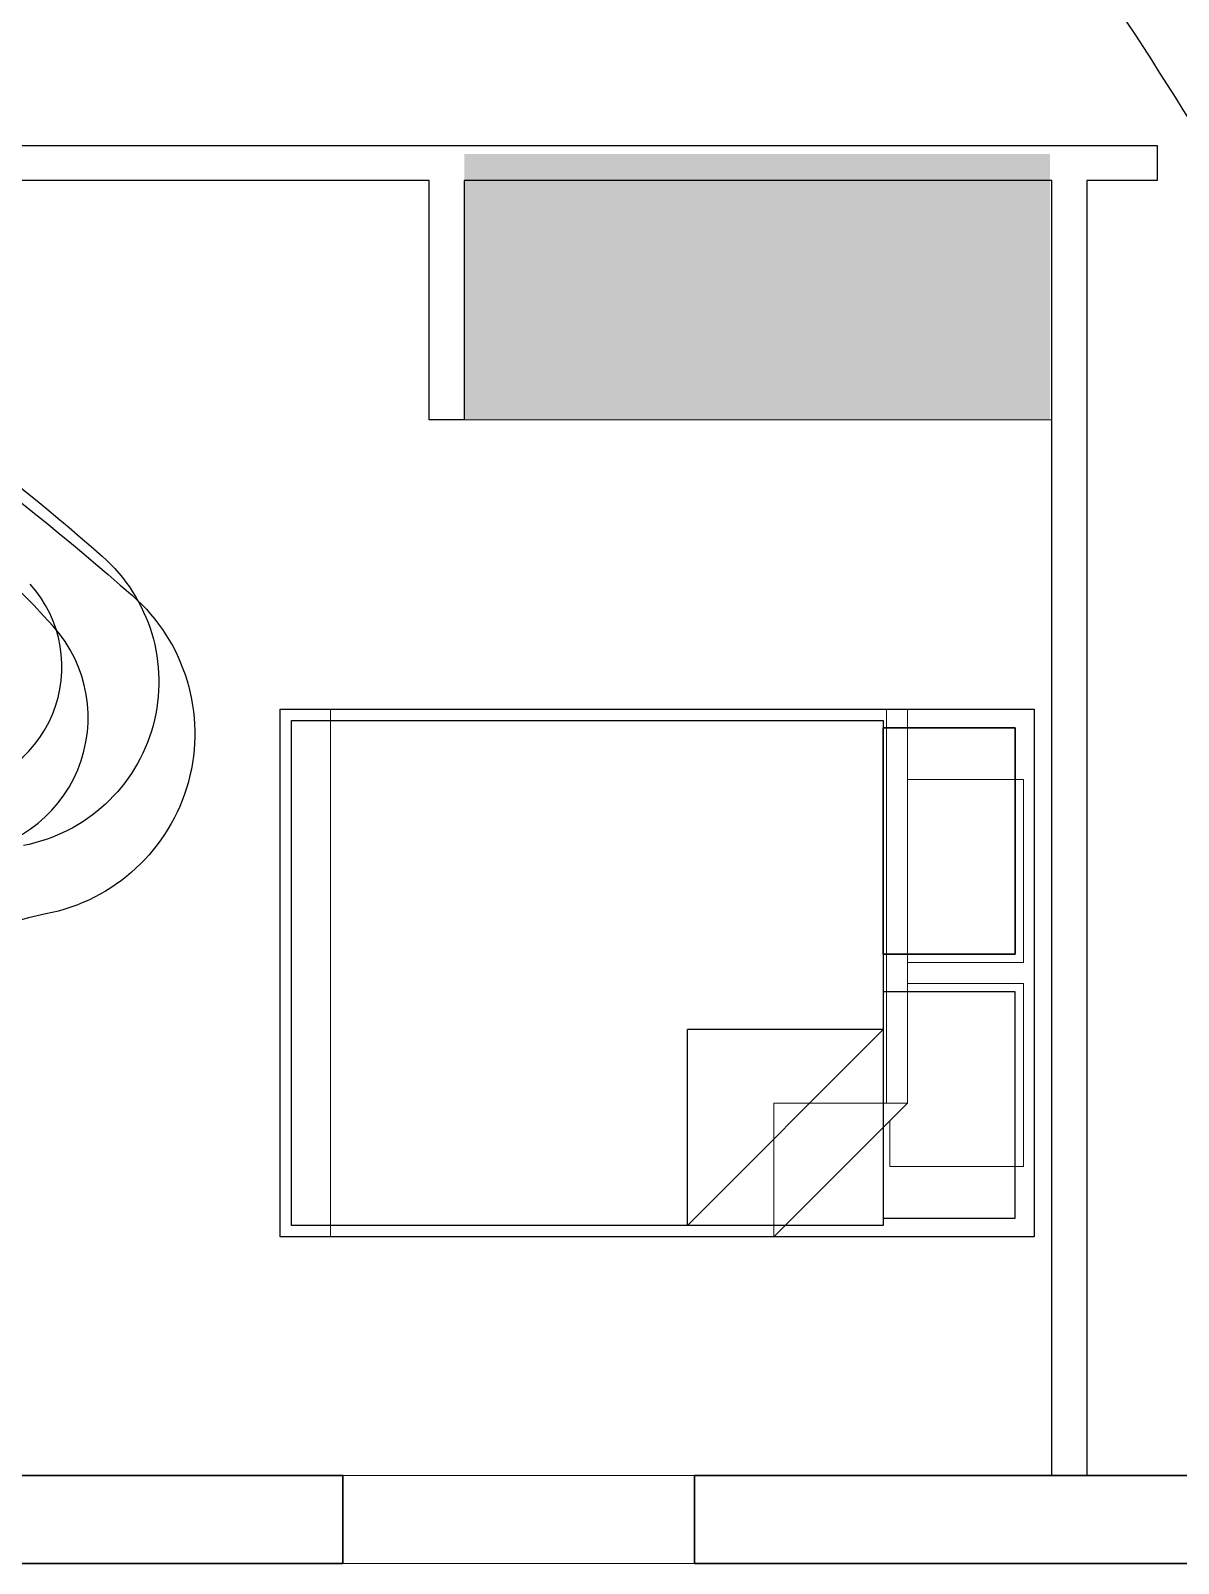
# Model space of a CAD drawing. Header units: millimetres. Extents: x 186.2 to 198.2, y 175.9 to 183.5.
# Drawn here: x 192.214 to 195.477, y 175.856 to 180.213 of the extents above; entities that cross this region are included whole.
import ezdxf

# ---------------------------------------------------------------- set-up
doc = ezdxf.new("R2010")
doc.units = ezdxf.units.MM
doc.linetypes.add('AUSGEZOGEN', pattern=[0])
for name, color, linetype, lineweight in [('ladrilloVisto', 18, 'Continuous', 30), ('Muebles', 6, 'Continuous', 20), ('Ventanas', 3, 'Continuous', 5)]:
    doc.layers.add(name, color=color, linetype=linetype, lineweight=lineweight)
doc.layers.add('tabiqueInterior', color=18, linetype='Continuous')
doc.layers.add('trayectorias', color=18, linetype='Continuous')

# ---------------------------------------------------------------- blocks, each defined once
blk = doc.blocks.new('ventana 1.00')
for p, q in [((0, -0.075), (0, 0.175)), ((0, 0.175), (1, 0.175)), ((1, -0.075), (1, 0.175)), ((1, -0.075), (0, -0.075))]:
    blk.add_line(p, q)
blk = doc.blocks.new('Bed - Queen')
at = {"linetype": 'Continuous'}
for p, q in [((0, -80.00003), (0, 0)), ((0, 0), (59.99999, 0)), ((59.99999, 0), (59.99999, -80.00003)), ((7.99999, -1.2), (28.79998, -1.2)), ((7.99999, -14.4), (7.99999, -1.2)), ((28.79998, -1.2), (28.79998, -14.4)), ((31.19999, -1.2), (51.99999, -1.2)), ((31.19999, -14.4), (31.19999, -1.2)), ((51.99999, -1.2), (51.99999, -16.4)), ((0, -14.4), (44.8, -14.4)), ((59.99999, -29.6), (44.8, -14.4)), ((44.8, -14.4), (44.8, -29.6)), ((44.8, -16.8), (0, -16.8)), ((51.99999, -16.4), (46.79936, -16.4)), ((44.8, -29.6), (59.99999, -29.6)), ((59.99999, -80.00003), (0, -80.00003))]:
    blk.add_line(p, q, dxfattribs=at)
blk = doc.blocks.new('armarioEmpotrado')
at = {"layer": 'Muebles'}
blk.add_line((188.8983, 176.5586), (188.8983, 178.2286), dxfattribs=at)
at = {"layer": 'Muebles', "ltscale": 0.01}
for p, q in [((188.8983, 178.2286), (189.5783, 178.2286)), ((189.5783, 178.2286), (189.5783, 176.5586)), ((189.5783, 176.5586), (188.8983, 176.5586))]:
    blk.add_line(p, q, dxfattribs=at)
blk = doc.blocks.new('S-3d12a6')
at = {"color": 23}
for points in [[(20, 0, -780), (0, 0, -780), (20, -420, -780), (0, -420, -780)], [(0, 0, 380), (0, -420, 380), (450, 0, 380), (450, -420, 380)], [(0, 0, -800), (0, -420, -800), (450, 0, -800), (450, -420, -800)], [(20, 0, -780), (20, -20, -780), (430, 0, -780), (430, -20, -780)], [(450, 0, -780), (430, 0, -780), (450, -420, -780), (430, -420, -780)], [(20, -20), (20, -420), (430, -20), (430, -420)], [(20, -20, -400), (20, -420, -400), (430, -20, -400), (430, -420, -400)]]:
    blk.add_trace(points, dxfattribs=at)
blk = doc.blocks.new('3d_letto140_3')
at = {"color": 1}
for p, q in [((2487.7772, 194.0202, 0.6993), (2489.1772, 194.0202, 0.6993)), ((2487.7772, 192.0202, 0.6993), (2487.7772, 194.0202, 0.6993)), ((2487.7772, 194.0202, 0.9493), (2489.1772, 194.0202, 0.9493)), ((2487.7772, 192.0202, 0.9493), (2487.7772, 194.0202, 0.9493)), ((2489.1772, 194.0202, 0.6993), (2489.1772, 192.0202, 0.6993)), ((2489.1772, 194.0202, 0.9493), (2489.1772, 192.0202, 0.9493)), ((2489.1772, 192.0202, 0.6993), (2487.7772, 192.0202, 0.6993)), ((2489.1772, 192.0202, 0.9493), (2487.7772, 192.0202, 0.9493))]:
    blk.add_line(p, q, dxfattribs=at)
at = {"color": 5}
for p, q in [((2488.4272, 193.9702, 1.0993), (2487.8272, 193.9702, 1.0993)), ((2487.8272, 193.9702, 1.0993), (2487.8272, 193.6202, 1.0993)), ((2488.4272, 193.6202, 1.0993), (2488.4272, 193.9702, 1.0993)), ((2488.5272, 193.9702, 1.0993), (2488.5272, 193.6202, 1.0993)), ((2489.1272, 193.9702, 1.0993), (2488.5272, 193.9702, 1.0993)), ((2489.1272, 193.6202, 1.0993), (2489.1272, 193.9702, 1.0993)), ((2487.8272, 193.6202, 1.0993), (2488.4272, 193.6202, 1.0993)), ((2488.5272, 193.6202, 1.0993), (2489.1272, 193.6202, 1.0993))]:
    blk.add_line(p, q, dxfattribs=at)
at = {"color": 2}
for p, q in [((2487.8072, 193.6202, 1.0993), (2489.1472, 193.6202, 1.0993)), ((2487.8072, 192.0502, 1.0993), (2487.8072, 193.6202, 1.0993)), ((2488.6272, 193.6202, 1.2003), (2489.1472, 193.1002, 1.2003)), ((2488.6272, 193.6202, 1.2003), (2488.6272, 193.1002, 1.2003)), ((2489.1472, 193.6202, 1.0993), (2489.1472, 192.0502, 1.0993)), ((2489.1472, 193.1002, 1.2003), (2488.6272, 193.1002, 1.2003)), ((2489.1472, 192.0502, 1.0993), (2487.8072, 192.0502, 1.0993))]:
    blk.add_line(p, q, dxfattribs=at)
at = {"color": 1, "linetype": 'AUSGEZOGEN'}
blk.add_3dface([(2487.7772, 194.0202, 1.0993), (2489.1772, 194.0202, 1.0993), (2489.1772, 192.0202, 1.0993), (2487.7772, 192.0202, 1.0993)], dxfattribs=at)
at = {"color": 5, "linetype": 'AUSGEZOGEN'}
for points in [[(2487.8272, 193.6202, 1.1743), (2487.8272, 193.9702, 1.1743), (2488.4272, 193.9702, 1.1743), (2488.4272, 193.6202, 1.1743)], [(2488.5272, 193.6202, 1.1743), (2489.1272, 193.6202, 1.1743), (2489.1272, 193.9702, 1.1743), (2488.5272, 193.9702, 1.1743)]]:
    blk.add_3dface(points, dxfattribs=at)
at = {"color": 2, "linetype": 'AUSGEZOGEN'}
blk.add_3dface([(2487.8072, 193.6202, 1.1993), (2489.1472, 193.6202, 1.1993), (2489.1472, 192.0502, 1.1993), (2487.8072, 192.0502, 1.1993)], dxfattribs=at)

msp = doc.modelspace()

# ---------------------------------------------------------------- linework, layer by layer
at = {"layer": 'ladrilloVisto'}
for points in [[(198.2264, 175.8563), (194.1014, 175.8563), (194.1014, 176.1063), (197.9764, 176.1063), (197.9764, 177.3063), (198.2264, 177.3063), (198.2264, 175.8563)], [(191.1864, 176.1063), (193.1014, 176.1063), (193.1014, 175.8563), (191.1864, 175.8563), (191.1864, 176.1063)]]:
    msp.add_lwpolyline(points, dxfattribs=at)
at = {"layer": 'tabiqueInterior', "ltscale": 0.01}
msp.add_lwpolyline([(193.4464, 179.1063), (193.3464, 179.1063), (193.3464, 179.7863), (191.9651, 179.7863), (191.9651, 179.5863), (191.8651, 179.5863), (191.8651, 179.8863), (191.9651, 179.8863), (195.4164, 179.8863), (195.4164, 179.7863), (195.2164, 179.7863), (195.2164, 176.1063), (195.1164, 176.1063), (195.1164, 179.7863), (193.4464, 179.7863), (193.4464, 179.1063)], dxfattribs=at)
at = {"layer": 'trayectorias', "ltscale": 0.01}
for points, elevation in [([(196.7988, 180.5399, 0.90962), (196.6717, 178.893, 0.236984), (197.5071, 177.8455, -1.035205), (197.0674, 177.814, 0.038784), (195.6339, 180.3901, 0.077939), (194.3202, 181.8663, 0.163103), (192.9046, 182.4782, 0.336503), (192.3968, 182.1567, 0.211441), (192.4604, 181.0937, -0.685772), (191.7085, 180.2464, 0.909541)], 0.9732), ([(196.9526, 180.5436, 0.672484), (196.2067, 178.979, 0.236984), (196.9661, 178.0267, -1.035205), (196.5665, 177.9981, 0.038784), (195.2632, 180.34, 0.077939), (194.069, 181.682, 0.163103), (192.782, 182.2383, 0.336503), (192.3204, 181.946, 0.211441), (192.3782, 180.9796, -0.685772), (191.6947, 180.2094, 0.909541)], 1), ([(191.3512, 179.5017, -0.043505), (192.4168, 178.7189, -0.624206), (192.193, 177.8964, 0.267094)], 1), ([(191.3306, 179.4679, -0.043505), (192.5029, 178.6069, -0.624206), (192.2566, 177.7021, 0.267094), (191.6889, 177.2132, -1.002367)], 0.9732), ([(192.0098, 177.8737, 0.631273), (192.2779, 178.5197, 0.237058), (189.9829, 179.4161, -0.692879)], 0.9732), ([(191.9686, 178.0524, 0.631273), (192.2123, 178.6397, 0.237058)], 1)]:
    msp.add_lwpolyline(points, format="xyb", dxfattribs=dict(at, elevation=elevation))

# ---------------------------------------------------------------- block references
at = {"layer": 'Muebles', "rotation": 270.0000000000011}
msp.add_blockref('armarioEmpotrado', (16.8878, 368.6846), dxfattribs=at)
at = {"layer": 'Muebles', "xscale": 0.02500000416666736, "yscale": 0.02500000416666736, "zscale": 0.02500000416666736, "rotation": 270}
msp.add_blockref('Bed - Queen', (195.0664, 178.2843), dxfattribs=at)
at = {"layer": 'tabiqueInterior', "ltscale": 0.01, "xscale": 0.0037, "yscale": 0.0018, "zscale": 0.0018}
msp.add_blockref('S-3d12a6', (193.4464, 179.8623, 1.44), dxfattribs=at)
at = {"layer": 'tabiqueInterior', "ltscale": 0.01, "xscale": 1.07142857142897, "yscale": 1.07142857142897, "zscale": 1.07142857142897, "rotation": 270}
msp.add_blockref('3d_letto140_3', (-12.8124, 2843.7598, -0.7493), dxfattribs=at)
at = {"layer": 'Ventanas'}
msp.add_blockref('ventana 1.00', (193.1014, 175.9313), dxfattribs=at)

doc.saveas('drawing.dxf')
